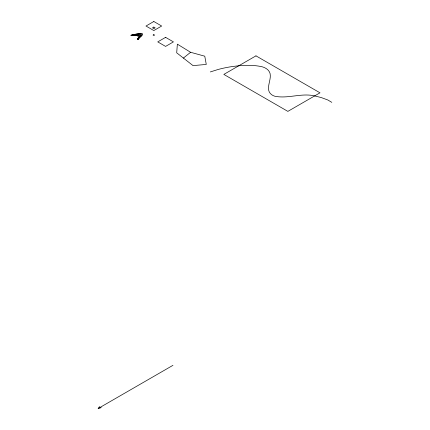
<?xml version="1.0" encoding="UTF-8"?>
<svg xmlns="http://www.w3.org/2000/svg" width="430" height="430" viewBox="0 0 430 430"><rect width="100%" height="100%" fill="white"/><g stroke="black" fill="none" stroke-linecap="round" stroke-linejoin="round"><path stroke-width="0.64" d="M137.546 39.06L137.761 38.657A33.142 19.135 0 0 1 138.309 37.743L138.782 36.652L137.046 35.711A4.832 2.79 0 0 0 135.993 35.448L131.505 35.572M101.27 407.661L98.174 408.5L99.567 406.554M138.046 39.35L138.541 38.689A43.236 24.961 0 0 1 139.922 37.071C146.985 31.385 132.945 34.846 131.005 35.287M183.341 58.109L190.592 52.283L204.766 56.19L206.276 64.43L193.038 65.618L176.703 52.82L177.359 44.145L190.592 52.283M98.174 408.5L172.962 365.323M210.308 71.939L217.967 69.52A78.593 45.376 0 0 1 229.835 66.929C239.962 65.371 250.416 64.478 260.558 66.446C265.31 67.15 270.604 70.418 270.314 75.82C270.449 82.06 265.159 90.531 272.013 94.944A10.841 6.256 0 0 0 274.947 96.266C288.686 99.029 302.731 92.203 316.491 96.406A45.231 26.112 0 0 1 321.807 97.766L327.805 99.98L331.826 102.356M130.881 35.212C134.165 34.593 148.93 30.406 139.685 37.571A40.049 23.123 0 0 0 138.17 39.42M131.129 35.357C133.488 34.814 145.824 32.288 139.057 37.813A35.249 20.35 0 0 0 137.923 39.275M131.257 35.427L136.504 34.69L140.25 35.362A0.994 0.575 0 0 1 140.443 35.733L138.82 37.861A42.269 24.402 0 0 0 137.799 39.205M131.381 35.502L135.547 34.997L138.465 35.432A4.096 2.365 0 0 1 139.191 35.765L139.616 36.416L138.761 37.598A42.941 24.789 0 0 0 137.67 39.13M153.827 21.5L145.98 26.031L153.827 30.557L161.669 26.031L153.827 21.5M153.827 27.069L152.489 27.842L153.827 28.611L155.16 27.842L153.827 27.069M153.827 34.653L153.075 35.088L153.827 35.518L154.574 35.088L153.827 34.653M165.593 37.351L157.745 41.882L165.593 46.408L173.435 41.882L165.593 37.351M255.968 55.857L223.831 74.411L287.863 111.381L319.995 92.826L255.968 55.857"/></g></svg>
